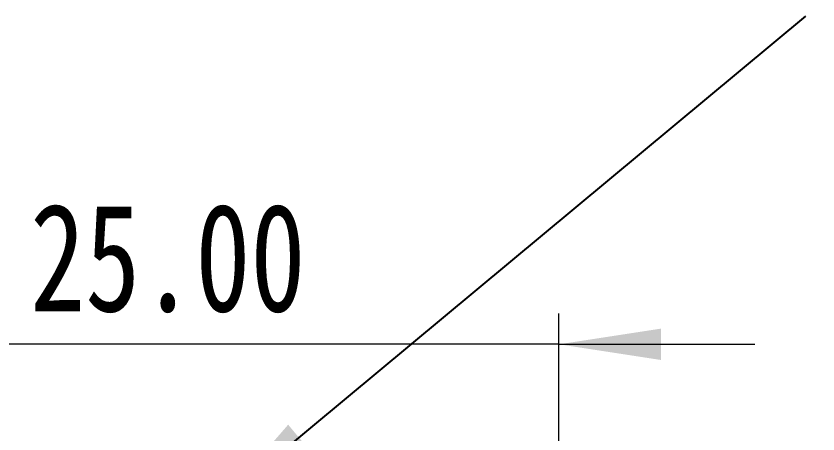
# Model space of a CAD drawing. Header units: millimetres. Extents: x 18 to 361, y 95 to 272.
# Drawn here: x 75.41 to 101.41, y 175.86 to 189.41 of the extents above; entities that cross this region are included whole.
import ezdxf

# ---------------------------------------------------------------- set-up
doc = ezdxf.new("R2010")
doc.units = ezdxf.units.MM
doc.styles.add('SLDTEXTSTYLE0', font='TXT', dxfattribs={"width": 0.75})
doc.dimstyles.new('SLDDIMSTYLE0', dxfattribs={"dimtxt": 3.5, "dimasz": 3.302, "dimexe": 0, "dimexo": 0.0625, "dimgap": 0.875, "dimtad": 1, "dimrnd": 1e-09, "dimzin": 4, "dimdsep": 46, "dimtxsty": 'SLDTEXTSTYLE0', "dimsah": 1, "dimcen": 0.09, "dimadec": 0, "dimazin": 1, "dimtfac": 1, "dimtmove": 0, "dimatfit": 0, "dimfxl": 0, "dimfrac": 2, "dimtolj": 1, "dimtzin": 12, "dimarcsym": 0})
doc.dimstyles.new('SLDDIMSTYLE3', dxfattribs={"dimtxt": 0.18, "dimasz": 3.302, "dimexe": 0, "dimexo": 0.0625, "dimgap": 0, "dimtad": 0, "dimtih": 1, "dimtoh": 1, "dimdec": 0, "dimrnd": 1e-09, "dimzin": 0, "dimdsep": 46, "dimtxsty": 'Standard', "dimsah": 1, "dimcen": 0.09, "dimadec": 0, "dimazin": 0, "dimtfac": 3.302, "dimtdec": 0, "dimtofl": 0, "dimtmove": 0, "dimatfit": 3, "dimfxl": 0, "dimfrac": 2, "dimtolj": 1, "dimtzin": 0, "dimarcsym": 0})

# ---------------------------------------------------------------- blocks, each defined once
blk = doc.blocks.new('_D')
at = {"color": 7, "linetype": 'Continuous', "lineweight": 0}
for p, q in [((68.011, 175.589), (68.011, 179.77)), ((93.011, 175.589), (93.011, 179.77)), ((68.011, 178.77), (61.661, 178.77)), ((93.011, 178.77), (68.011, 178.77)), ((93.011, 178.77), (99.361, 178.77))]:
    blk.add_line(p, q, dxfattribs=at)
at = {"color": 7, "linetype": 'Continuous', "lineweight": 18}
for points in [[(68.011, 178.77), (64.709, 179.278), (64.709, 178.262)], [(93.011, 178.77), (96.313, 178.262), (96.313, 179.278)]]:
    blk.add_solid(points, dxfattribs=at)
at = {"color": 7, "linetype": 'Continuous', "lineweight": 18, "char_height": 3.5, "attachment_point": 1, "style": 'SLDTEXTSTYLE0'}
for s, insert in [('%%c', (70.588, 183.282)), ('25.00', (75.866, 183.336))]:
    blk.add_mtext(s, dxfattribs=dict(at, insert=insert))
blk = doc.blocks.new('_D_12')
at = {"color": 7, "linetype": 'Continuous', "lineweight": 0}
for p, q in [((117.801, 175.589), (117.801, 181.939)), ((93.011, 175.589), (118.801, 175.589)), ((117.801, 175.589), (117.801, 174.589)), ((94.011, 174.589), (118.801, 174.589)), ((117.801, 174.589), (117.801, 164.21))]:
    blk.add_line(p, q, dxfattribs=at)
at = {"color": 7, "linetype": 'Continuous', "lineweight": 18}
for points in [[(117.801, 175.589), (118.309, 178.891), (117.293, 178.891)], [(117.801, 174.589), (117.293, 171.287), (118.309, 171.287)]]:
    blk.add_solid(points, dxfattribs=at)
at = {"color": 7, "linetype": 'Continuous', "lineweight": 18, "insert": (113.289, 164.21), "char_height": 3.5, "attachment_point": 1, "rotation": 90, "style": 'SLDTEXTSTYLE0'}
blk.add_mtext('1.00', dxfattribs=at)

msp = doc.modelspace()

# ---------------------------------------------------------------- dimensions: what is measured, and where the dimension line sits
at = {"color": 7, "linetype": 'Continuous', "lineweight": 18}
dim = msp.add_linear_dim(base=(68.011, 178.77), p1=(93.011, 174.589), p2=(68.011, 174.589), text='%%c<>', dimstyle='SLDDIMSTYLE0', dxfattribs=at)
dim.commit()
dim.dimension.update_dxf_attribs({"geometry": '_D', "text_midpoint": (79.046, 178.77), "dimtype": 160})
dim = msp.add_linear_dim(base=(117.801, 174.589), p1=(92.011, 175.589), p2=(93.011, 174.589), angle=90, dimstyle='SLDDIMSTYLE0', dxfattribs=at)
dim.commit()
dim.dimension.update_dxf_attribs({"geometry": '_D_12', "text_midpoint": (117.801, 168.735), "dimtype": 160})

# ---------------------------------------------------------------- leaders
at = {"color": 7, "linetype": 'Continuous', "lineweight": 0}
msp.add_leader([(82.041, 173.636), (101.009, 189.414)], dimstyle='SLDDIMSTYLE3', dxfattribs=at)

doc.saveas('drawing.dxf')
